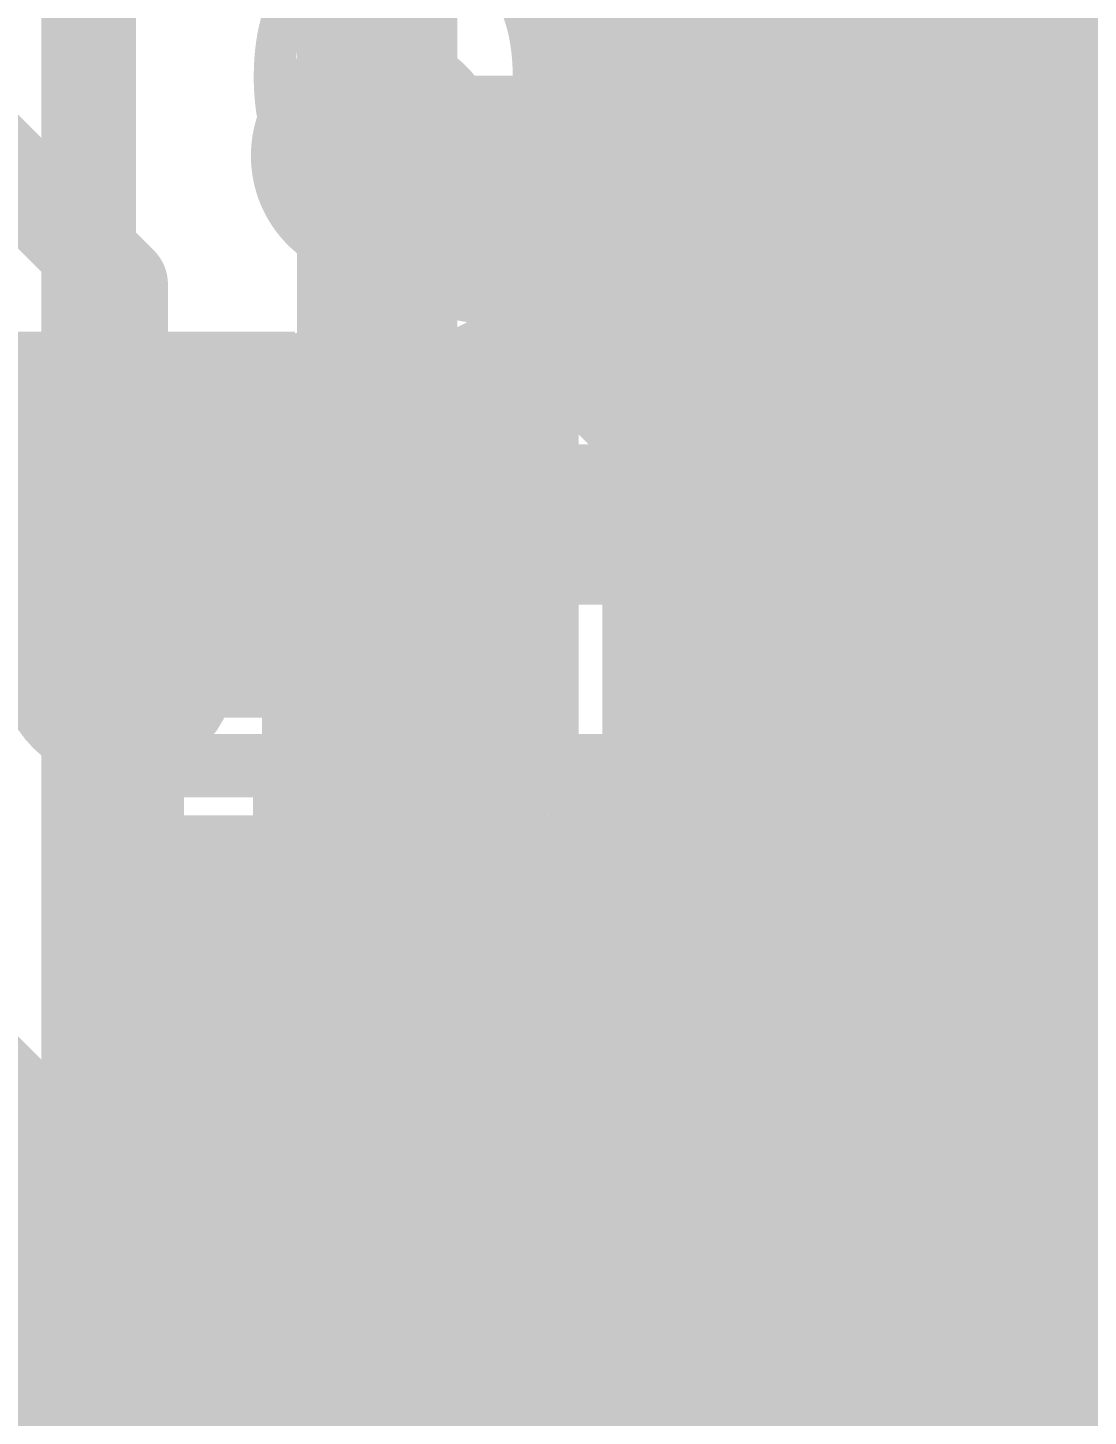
# Model space of a CAD drawing. Header units: inches. Extents: x 0 to 215, y 0 to 215.
# Drawn here: x 0.6862 to 0.7523, y 0.5734 to 0.66 of the extents above; entities that cross this region are included whole.
import ezdxf

# ---------------------------------------------------------------- set-up
doc = ezdxf.new("R2010")
doc.units = ezdxf.units.IN
doc.header["$MEASUREMENT"] = 0
for name, color, linetype in [('BottomLayer', 5, 'Continuous'), ('BottomOverlay', 54, 'Continuous'), ('Mechanical15', 56, 'Continuous'), ('TopLayer', 1, 'Continuous'), ('TopOverlay', 2, 'Continuous'), ('TopPaste', 8, 'Continuous'), ('TopSolder', 216, 'Continuous'), ('ViaHoleLayer', 16, 'Continuous')]:
    doc.layers.add(name, color=color, linetype=linetype)
doc.styles.add('Arial', font='', dxfattribs={"height": 0.2})
doc.styles.get('Arial').set_extended_font_data('Arial')

# ---------------------------------------------------------------- blocks, each defined once
blk = doc.blocks.new('BF82192__10')
at = {"layer": 'BottomOverlay'}
for points in [[(0.295654, -0.086362, 0.01, 0.01, 0), (0.295654, 0.071118, 0.01, 0.01, 0)], [(0.295654, -0.086362, 0.01, 0.01, 0), (0.295654, 0.071118, 0.01, 0.01, 0)], [(0.295654, -0.086362, 0.01, 0.01, -1), (-0.294898, -0.086362, 0.01, 0.01, 0)], [(0.295654, -0.086362, 0.01, 0.01, -1), (-0.294898, -0.086362, 0.01, 0.01, 0)]]:
    blk.add_lwpolyline(points, format="xyseb", dxfattribs=at)
blk.add_lwpolyline([(0.293154, -0.086362, 0.005, 0.005, 1), (0.298154, -0.086362, 0.005, 0.005, 1)], format="xyseb", close=True, dxfattribs=at)
blk.add_lwpolyline([(0.293154, -0.086362, 0.005, 0.005, 1), (0.298154, -0.086362, 0.005, 0.005, 1)], format="xyseb", close=True, dxfattribs=at)
blk.add_lwpolyline([(0.293154, -0.086362, 0.005, 0.005, 1), (0.298154, -0.086362, 0.005, 0.005, 1)], format="xyseb", close=True, dxfattribs=at)
blk.add_lwpolyline([(0.293154, -0.086362, 0.005, 0.005, 1), (0.298154, -0.086362, 0.005, 0.005, 1)], format="xyseb", close=True, dxfattribs=at)
blk = doc.blocks.new('R0201_34')
at = {"layer": 'TopLayer'}
for points in [[(-0.01673, 0.007874), (-0.004919, 0.007874), (-0.004919, -0.007874), (-0.01673, -0.007874)], [(0.004916, 0.007874), (0.016727, 0.007874), (0.016727, -0.007874), (0.004916, -0.007874)]]:
    blk.add_hatch(color=1, dxfattribs=at).paths.add_polyline_path(points)
at = {"layer": 'TopPaste'}
for points in [[(-0.01673, 0.007874), (-0.004919, 0.007874), (-0.004919, -0.007874), (-0.01673, -0.007874)], [(0.004916, 0.007874), (0.016727, 0.007874), (0.016727, -0.007874), (0.004916, -0.007874)]]:
    blk.add_hatch(color=8, dxfattribs=at).paths.add_polyline_path(points)
at = {"layer": 'TopSolder'}
for points in [[(-0.02073, 0.011874), (-0.000919, 0.011874), (-0.000919, -0.011874), (-0.02073, -0.011874)], [(0.000916, 0.011874), (0.020727, 0.011874), (0.020727, -0.011874), (0.000916, -0.011874)]]:
    blk.add_hatch(color=216, dxfattribs=at).paths.add_polyline_path(points)
at = {"layer": 'TopOverlay'}
for points in [[(-0.023622, 0.014961, 0.003937, 0.003937, 0), (-0.003937, 0.014961, 0.003937, 0.003937, 0)], [(-0.023622, -0.014961, 0.003937, 0.003937, 0), (-0.023622, 0.014961, 0.003937, 0.003937, 0)], [(0.003937, 0.014961, 0.003937, 0.003937, 0), (0.023622, 0.014961, 0.003937, 0.003937, 0)], [(0.023622, -0.014961, 0.003937, 0.003937, 0), (0.023622, 0.014961, 0.003937, 0.003937, 0)], [(-0.023622, -0.014961, 0.003937, 0.003937, 0), (-0.003937, -0.014961, 0.003937, 0.003937, 0)], [(0.003937, -0.014961, 0.003937, 0.003937, 0), (0.023622, -0.014961, 0.003937, 0.003937, 0)]]:
    blk.add_lwpolyline(points, format="xyseb", dxfattribs=at)
for points in [[(-0.024606, 0.014961, 0.001969, 0.001969, 1), (-0.022638, 0.014961, 0.001969, 0.001969, 1)], [(-0.024606, 0.014961, 0.001969, 0.001969, 1), (-0.022638, 0.014961, 0.001969, 0.001969, 1)], [(-0.004921, 0.014961, 0.001969, 0.001969, 1), (-0.002953, 0.014961, 0.001969, 0.001969, 1)], [(0.002953, 0.014961, 0.001969, 0.001969, 1), (0.004921, 0.014961, 0.001969, 0.001969, 1)], [(0.022638, 0.014961, 0.001969, 0.001969, 1), (0.024606, 0.014961, 0.001969, 0.001969, 1)], [(0.022638, 0.014961, 0.001969, 0.001969, 1), (0.024606, 0.014961, 0.001969, 0.001969, 1)], [(-0.024606, -0.014961, 0.001969, 0.001969, 1), (-0.022638, -0.014961, 0.001969, 0.001969, 1)], [(-0.024606, -0.014961, 0.001969, 0.001969, 1), (-0.022638, -0.014961, 0.001969, 0.001969, 1)], [(-0.004921, -0.014961, 0.001969, 0.001969, 1), (-0.002953, -0.014961, 0.001969, 0.001969, 1)], [(0.002953, -0.014961, 0.001969, 0.001969, 1), (0.004921, -0.014961, 0.001969, 0.001969, 1)], [(0.022638, -0.014961, 0.001969, 0.001969, 1), (0.024606, -0.014961, 0.001969, 0.001969, 1)], [(0.022638, -0.014961, 0.001969, 0.001969, 1), (0.024606, -0.014961, 0.001969, 0.001969, 1)]]:
    blk.add_lwpolyline(points, format="xyseb", close=True, dxfattribs=at)
blk = doc.blocks.new('SOT_523_3_L1_6_W0_8_P1_00_LS1_6_BR_47')
at = {"layer": 'TopLayer'}
for points in [[(0.014382, 0.013427), (0.014382, 0.029175), (0.034461, 0.029175), (0.034461, 0.013427)], [(0.014382, -0.025943), (0.014382, -0.010195), (0.034461, -0.010195), (0.034461, -0.025943)]]:
    blk.add_hatch(color=1, dxfattribs=at).paths.add_polyline_path(points)
at = {"layer": 'TopPaste'}
for points in [[(0.014382, 0.013427), (0.014382, 0.029175), (0.034461, 0.029175), (0.034461, 0.013427)], [(0.014382, -0.025943), (0.014382, -0.010195), (0.034461, -0.010195), (0.034461, -0.025943)]]:
    blk.add_hatch(color=8, dxfattribs=at).paths.add_polyline_path(points)
at = {"layer": 'TopSolder'}
for points in [[(0.012382, 0.011427), (0.012382, 0.031175), (0.036461, 0.031175), (0.036461, 0.011427)], [(0.012382, -0.027943), (0.012382, -0.008195), (0.036461, -0.008195), (0.036461, -0.027943)]]:
    blk.add_hatch(color=216, dxfattribs=at).paths.add_polyline_path(points)
at = {"layer": 'Mechanical15'}
for points in [[(0.0368, -0.019249, 0.00748, 0.00748, 1), (0.02936, -0.019249, 0.00748, 0.00748, 1)], [(0.02749, -0.019249, 0.00374, 0.00374, 1), (0.03123, -0.019249, 0.00374, 0.00374, 1)], [(0.03493, -0.019249, 0.00374, 0.00374, 1), (0.03867, -0.019249, 0.00374, 0.00374, 1)]]:
    blk.add_lwpolyline(points, format="xyseb", close=True, dxfattribs=at)
at = {"layer": 'TopOverlay'}
for points in [[(0.016547, 0.037049, 0.00748, 0.00748, 0), (-0.018887, 0.037049, 0.00748, 0.00748, 0)], [(0.016547, 0.037015, 0.00748, 0.00748, 0), (0.016547, 0.037049, 0.00748, 0.00748, 0)], [(0.016547, -0.002355, 0.00748, 0.00748, 0), (0.016547, 0.005587, 0.00748, 0.00748, 0)]]:
    blk.add_lwpolyline(points, format="xyseb", dxfattribs=at)
for points in [[(0.014677, 0.037049, 0.00374, 0.00374, 1), (0.018417, 0.037049, 0.00374, 0.00374, 1)], [(0.014677, 0.037049, 0.00374, 0.00374, 1), (0.018417, 0.037049, 0.00374, 0.00374, 1)], [(0.014677, 0.037015, 0.00374, 0.00374, 1), (0.018417, 0.037015, 0.00374, 0.00374, 1)], [(0.014677, 0.005587, 0.00374, 0.00374, 1), (0.018417, 0.005587, 0.00374, 0.00374, 1)], [(0.014677, -0.002355, 0.00374, 0.00374, 1), (0.018417, -0.002355, 0.00374, 0.00374, 1)]]:
    blk.add_lwpolyline(points, format="xyseb", close=True, dxfattribs=at)

msp = doc.modelspace()

# ---------------------------------------------------------------- hatches: boundary and pattern name
at = {"layer": 'BottomLayer'}
h = msp.add_hatch(color=5, dxfattribs=at)
edge = h.paths.add_edge_path()
edge.add_arc((0.708, 0.652), 0.007874, 0, 360)
at = {"layer": 'TopLayer'}
h = msp.add_hatch(color=1, dxfattribs=at)
edge = h.paths.add_edge_path()
edge.add_arc((0.708, 0.652), 0.007874, 0, 360)
at = {"layer": 'ViaHoleLayer'}
h = msp.add_hatch(color=16, dxfattribs=at)
edge = h.paths.add_edge_path()
edge.add_arc((0.708, 0.652), 0.003937, 0, 360)

# ---------------------------------------------------------------- linework, layer by layer
at = {"layer": 'BottomLayer'}
for points in [[(0.741774, 0.607307, 0.005, 0.005, 0), (0.741774, 0.764787, 0.005, 0.005, 0)], [(0.69, 0.589, 0.005906, 0.005906, 0), (0.69, 0.700679, 0.005906, 0.005906, 0)], [(0.725, 0.577, 0.005906, 0.005906, 0), (0.725, 0.696368, 0.005906, 0.005906, 0)], [(0.738327, 0.577, 0.005, 0.005, 0), (0.738327, 0.696368, 0.005, 0.005, 0)], [(0.708, 0.652, 0.01, 0.01, 0), (0.708, 0.663811, 0.01, 0.01, 0)], [(0.738327, 0.658575, 0.005, 0.005, 0), (0.741774, 0.658575, 0.005, 0.005, 0)], [(0.708, 0.640189, 0.01, 0.01, 0), (0.708, 0.652, 0.01, 0.01, 0)], [(0.738327, 0.654559, 0.005, 0.005, 0), (0.741774, 0.654559, 0.005, 0.005, 0)], [(0.738327, 0.650543, 0.005, 0.005, 0), (0.741774, 0.650543, 0.005, 0.005, 0)], [(0.738327, 0.646528, 0.005, 0.005, 0), (0.741774, 0.646528, 0.005, 0.005, 0)], [(0.738327, 0.642512, 0.005, 0.005, 0), (0.741774, 0.642512, 0.005, 0.005, 0)], [(0.703327, 0.589, 0.005, 0.005, 0), (0.703327, 0.638474, 0.005, 0.005, 0)], [(0.711673, 0.638169, 0.005, 0.005, -0.149151), (0.703327, 0.638474, 0.005, 0.005, 0)], [(0.738327, 0.638496, 0.005, 0.005, 0), (0.741774, 0.638496, 0.005, 0.005, 0)], [(0.711673, 0.58252, 0.005, 0.005, 0), (0.711673, 0.638169, 0.005, 0.005, 0)], [(0.703327, 0.634481, 0.005, 0.005, 0), (0.711673, 0.634481, 0.005, 0.005, 0)], [(0.738327, 0.634481, 0.005, 0.005, 0), (0.741774, 0.634481, 0.005, 0.005, 0)], [(0.703327, 0.630465, 0.005, 0.005, 0), (0.711673, 0.630465, 0.005, 0.005, 0)], [(0.738327, 0.630465, 0.005, 0.005, 0), (0.741774, 0.630465, 0.005, 0.005, 0)], [(0.703327, 0.626449, 0.005, 0.005, 0), (0.711673, 0.626449, 0.005, 0.005, 0)], [(0.738327, 0.626449, 0.005, 0.005, 0), (0.741774, 0.626449, 0.005, 0.005, 0)], [(0.703327, 0.622433, 0.005, 0.005, 0), (0.711673, 0.622433, 0.005, 0.005, 0)], [(0.738327, 0.622433, 0.005, 0.005, 0), (0.741774, 0.622433, 0.005, 0.005, 0)], [(0.703327, 0.618418, 0.005, 0.005, 0), (0.711673, 0.618418, 0.005, 0.005, 0)], [(0.738327, 0.618418, 0.005, 0.005, 0), (0.741774, 0.618418, 0.005, 0.005, 0)], [(0.703327, 0.614402, 0.005, 0.005, 0), (0.711673, 0.614402, 0.005, 0.005, 0)], [(0.738327, 0.614402, 0.005, 0.005, 0), (0.741774, 0.614402, 0.005, 0.005, 0)], [(0.703327, 0.610386, 0.005, 0.005, 0), (0.711673, 0.610386, 0.005, 0.005, 0)], [(0.738327, 0.610386, 0.005, 0.005, 0), (0.741774, 0.610386, 0.005, 0.005, 0)], [(0.703327, 0.606371, 0.005, 0.005, 0), (0.711673, 0.606371, 0.005, 0.005, 0)], [(0.738327, 0.606371, 0.005, 0.005, 0), (0.74196, 0.606371, 0.005, 0.005, 0)], [(0.740209, 0.574496, 0.005, 0.005, 0), (0.741991, 0.606217, 0.005, 0.005, 0)], [(0.703327, 0.602355, 0.005, 0.005, 0), (0.711673, 0.602355, 0.005, 0.005, 0)], [(0.738327, 0.602355, 0.005, 0.005, 0), (0.741774, 0.602355, 0.005, 0.005, 0)], [(0.703327, 0.598339, 0.005, 0.005, 0), (0.711673, 0.598339, 0.005, 0.005, 0)], [(0.738327, 0.598339, 0.005, 0.005, 0), (0.741549, 0.598339, 0.005, 0.005, 0)], [(0.703327, 0.594324, 0.005, 0.005, 0), (0.711673, 0.594324, 0.005, 0.005, 0)], [(0.703327, 0.590308, 0.005, 0.005, 0), (0.711673, 0.590308, 0.005, 0.005, 0)], [(0.58844, 0.48744, 0.005906, 0.005906, 0), (0.69, 0.589, 0.005906, 0.005906, 0)], [(0.703327, 0.589, 0.005, 0.005, -0.198912), (0.699423, 0.579577, 0.005, 0.005, 0)], [(0.703327, 0.589, 0.005, 0.005, -0.198912), (0.699423, 0.579577, 0.005, 0.005, 0)], [(0.703049, 0.586292, 0.005, 0.005, 0), (0.711673, 0.586292, 0.005, 0.005, 0)], [(0.590212, 0.461059, 0.005, 0.005, 0), (0.711673, 0.58252, 0.005, 0.005, 0)], [(0.701506, 0.582276, 0.005, 0.005, 0), (0.71143, 0.582276, 0.005, 0.005, 0)], [(0.605743, 0.485896, 0.005, 0.005, 0), (0.699423, 0.579577, 0.005, 0.005, 0)], [(0.698108, 0.578261, 0.005, 0.005, 0), (0.707414, 0.578261, 0.005, 0.005, 0)], [(0.595732, 0.447732, 0.005906, 0.005906, 0), (0.725, 0.577, 0.005906, 0.005906, 0)], [(0.738327, 0.577, 0.005, 0.005, -0.198912), (0.734423, 0.567577, 0.005, 0.005, 0)], [(0.738327, 0.577, 0.005, 0.005, -0.198912), (0.734423, 0.567577, 0.005, 0.005, 0)], [(0.694092, 0.574245, 0.005, 0.005, 0), (0.703398, 0.574245, 0.005, 0.005, 0)], [(0.734705, 0.542097, 0.005, 0.005, 0), (0.740209, 0.574496, 0.005, 0.005, 0)]]:
    msp.add_lwpolyline(points, format="xyseb", dxfattribs=at)
for points in [[(0.7055, 0.663811, 0.005, 0.005, 1), (0.7105, 0.663811, 0.005, 0.005, 1)], [(0.737077, 0.658575, 0.0025, 0.0025, 1), (0.739577, 0.658575, 0.0025, 0.0025, 1)], [(0.740524, 0.658575, 0.0025, 0.0025, 1), (0.743024, 0.658575, 0.0025, 0.0025, 1)], [(0.7055, 0.652, 0.005, 0.005, 1), (0.7105, 0.652, 0.005, 0.005, 1)], [(0.7055, 0.652, 0.005, 0.005, 1), (0.7105, 0.652, 0.005, 0.005, 1)], [(0.737077, 0.654559, 0.0025, 0.0025, 1), (0.739577, 0.654559, 0.0025, 0.0025, 1)], [(0.740524, 0.654559, 0.0025, 0.0025, 1), (0.743024, 0.654559, 0.0025, 0.0025, 1)], [(0.737077, 0.650543, 0.0025, 0.0025, 1), (0.739577, 0.650543, 0.0025, 0.0025, 1)], [(0.740524, 0.650543, 0.0025, 0.0025, 1), (0.743024, 0.650543, 0.0025, 0.0025, 1)], [(0.737077, 0.646528, 0.0025, 0.0025, 1), (0.739577, 0.646528, 0.0025, 0.0025, 1)], [(0.740524, 0.646528, 0.0025, 0.0025, 1), (0.743024, 0.646528, 0.0025, 0.0025, 1)], [(0.7055, 0.640189, 0.005, 0.005, 1), (0.7105, 0.640189, 0.005, 0.005, 1)], [(0.737077, 0.642512, 0.0025, 0.0025, 1), (0.739577, 0.642512, 0.0025, 0.0025, 1)], [(0.740524, 0.642512, 0.0025, 0.0025, 1), (0.743024, 0.642512, 0.0025, 0.0025, 1)], [(0.702077, 0.638474, 0.0025, 0.0025, 1), (0.704577, 0.638474, 0.0025, 0.0025, 1)], [(0.702077, 0.638474, 0.0025, 0.0025, 1), (0.704577, 0.638474, 0.0025, 0.0025, 1)], [(0.737077, 0.638496, 0.0025, 0.0025, 1), (0.739577, 0.638496, 0.0025, 0.0025, 1)], [(0.740524, 0.638496, 0.0025, 0.0025, 1), (0.743024, 0.638496, 0.0025, 0.0025, 1)], [(0.710423, 0.638169, 0.0025, 0.0025, 1), (0.712923, 0.638169, 0.0025, 0.0025, 1)], [(0.710423, 0.638169, 0.0025, 0.0025, 1), (0.712923, 0.638169, 0.0025, 0.0025, 1)], [(0.702077, 0.634481, 0.0025, 0.0025, 1), (0.704577, 0.634481, 0.0025, 0.0025, 1)], [(0.710423, 0.634481, 0.0025, 0.0025, 1), (0.712923, 0.634481, 0.0025, 0.0025, 1)], [(0.737077, 0.634481, 0.0025, 0.0025, 1), (0.739577, 0.634481, 0.0025, 0.0025, 1)], [(0.740524, 0.634481, 0.0025, 0.0025, 1), (0.743024, 0.634481, 0.0025, 0.0025, 1)], [(0.702077, 0.630465, 0.0025, 0.0025, 1), (0.704577, 0.630465, 0.0025, 0.0025, 1)], [(0.710423, 0.630465, 0.0025, 0.0025, 1), (0.712923, 0.630465, 0.0025, 0.0025, 1)], [(0.737077, 0.630465, 0.0025, 0.0025, 1), (0.739577, 0.630465, 0.0025, 0.0025, 1)], [(0.740524, 0.630465, 0.0025, 0.0025, 1), (0.743024, 0.630465, 0.0025, 0.0025, 1)], [(0.702077, 0.626449, 0.0025, 0.0025, 1), (0.704577, 0.626449, 0.0025, 0.0025, 1)], [(0.710423, 0.626449, 0.0025, 0.0025, 1), (0.712923, 0.626449, 0.0025, 0.0025, 1)], [(0.737077, 0.626449, 0.0025, 0.0025, 1), (0.739577, 0.626449, 0.0025, 0.0025, 1)], [(0.740524, 0.626449, 0.0025, 0.0025, 1), (0.743024, 0.626449, 0.0025, 0.0025, 1)], [(0.702077, 0.622433, 0.0025, 0.0025, 1), (0.704577, 0.622433, 0.0025, 0.0025, 1)], [(0.710423, 0.622433, 0.0025, 0.0025, 1), (0.712923, 0.622433, 0.0025, 0.0025, 1)], [(0.737077, 0.622433, 0.0025, 0.0025, 1), (0.739577, 0.622433, 0.0025, 0.0025, 1)], [(0.740524, 0.622433, 0.0025, 0.0025, 1), (0.743024, 0.622433, 0.0025, 0.0025, 1)], [(0.702077, 0.618418, 0.0025, 0.0025, 1), (0.704577, 0.618418, 0.0025, 0.0025, 1)], [(0.710423, 0.618418, 0.0025, 0.0025, 1), (0.712923, 0.618418, 0.0025, 0.0025, 1)], [(0.737077, 0.618418, 0.0025, 0.0025, 1), (0.739577, 0.618418, 0.0025, 0.0025, 1)], [(0.740524, 0.618418, 0.0025, 0.0025, 1), (0.743024, 0.618418, 0.0025, 0.0025, 1)], [(0.702077, 0.614402, 0.0025, 0.0025, 1), (0.704577, 0.614402, 0.0025, 0.0025, 1)], [(0.710423, 0.614402, 0.0025, 0.0025, 1), (0.712923, 0.614402, 0.0025, 0.0025, 1)], [(0.737077, 0.614402, 0.0025, 0.0025, 1), (0.739577, 0.614402, 0.0025, 0.0025, 1)], [(0.740524, 0.614402, 0.0025, 0.0025, 1), (0.743024, 0.614402, 0.0025, 0.0025, 1)], [(0.702077, 0.610386, 0.0025, 0.0025, 1), (0.704577, 0.610386, 0.0025, 0.0025, 1)], [(0.710423, 0.610386, 0.0025, 0.0025, 1), (0.712923, 0.610386, 0.0025, 0.0025, 1)], [(0.737077, 0.610386, 0.0025, 0.0025, 1), (0.739577, 0.610386, 0.0025, 0.0025, 1)], [(0.740524, 0.610386, 0.0025, 0.0025, 1), (0.743024, 0.610386, 0.0025, 0.0025, 1)], [(0.740524, 0.607307, 0.0025, 0.0025, 1), (0.743024, 0.607307, 0.0025, 0.0025, 1)], [(0.702077, 0.606371, 0.0025, 0.0025, 1), (0.704577, 0.606371, 0.0025, 0.0025, 1)], [(0.710423, 0.606371, 0.0025, 0.0025, 1), (0.712923, 0.606371, 0.0025, 0.0025, 1)], [(0.737077, 0.606371, 0.0025, 0.0025, 1), (0.739577, 0.606371, 0.0025, 0.0025, 1)], [(0.74071, 0.606371, 0.0025, 0.0025, 1), (0.74321, 0.606371, 0.0025, 0.0025, 1)], [(0.740741, 0.606217, 0.0025, 0.0025, 1), (0.743241, 0.606217, 0.0025, 0.0025, 1)], [(0.702077, 0.602355, 0.0025, 0.0025, 1), (0.704577, 0.602355, 0.0025, 0.0025, 1)], [(0.710423, 0.602355, 0.0025, 0.0025, 1), (0.712923, 0.602355, 0.0025, 0.0025, 1)], [(0.737077, 0.602355, 0.0025, 0.0025, 1), (0.739577, 0.602355, 0.0025, 0.0025, 1)], [(0.740524, 0.602355, 0.0025, 0.0025, 1), (0.743024, 0.602355, 0.0025, 0.0025, 1)], [(0.702077, 0.598339, 0.0025, 0.0025, 1), (0.704577, 0.598339, 0.0025, 0.0025, 1)], [(0.710423, 0.598339, 0.0025, 0.0025, 1), (0.712923, 0.598339, 0.0025, 0.0025, 1)], [(0.737077, 0.598339, 0.0025, 0.0025, 1), (0.739577, 0.598339, 0.0025, 0.0025, 1)], [(0.740298, 0.598339, 0.0025, 0.0025, 1), (0.742799, 0.598339, 0.0025, 0.0025, 1)], [(0.702077, 0.594324, 0.0025, 0.0025, 1), (0.704577, 0.594324, 0.0025, 0.0025, 1)], [(0.710423, 0.594324, 0.0025, 0.0025, 1), (0.712923, 0.594324, 0.0025, 0.0025, 1)], [(0.702077, 0.590308, 0.0025, 0.0025, 1), (0.704577, 0.590308, 0.0025, 0.0025, 1)], [(0.710423, 0.590308, 0.0025, 0.0025, 1), (0.712923, 0.590308, 0.0025, 0.0025, 1)], [(0.688524, 0.589, 0.002953, 0.002953, 1), (0.691476, 0.589, 0.002953, 0.002953, 1)], [(0.688524, 0.589, 0.002953, 0.002953, 1), (0.691476, 0.589, 0.002953, 0.002953, 1)], [(0.702077, 0.589, 0.0025, 0.0025, 1), (0.704577, 0.589, 0.0025, 0.0025, 1)], [(0.702077, 0.589, 0.0025, 0.0025, 1), (0.704577, 0.589, 0.0025, 0.0025, 1)], [(0.702077, 0.589, 0.0025, 0.0025, 1), (0.704577, 0.589, 0.0025, 0.0025, 1)], [(0.701799, 0.586292, 0.0025, 0.0025, 1), (0.704299, 0.586292, 0.0025, 0.0025, 1)], [(0.710423, 0.586292, 0.0025, 0.0025, 1), (0.712923, 0.586292, 0.0025, 0.0025, 1)], [(0.700256, 0.582276, 0.0025, 0.0025, 1), (0.702756, 0.582276, 0.0025, 0.0025, 1)], [(0.71018, 0.582276, 0.0025, 0.0025, 1), (0.71268, 0.582276, 0.0025, 0.0025, 1)], [(0.710423, 0.58252, 0.0025, 0.0025, 1), (0.712923, 0.58252, 0.0025, 0.0025, 1)], [(0.710423, 0.58252, 0.0025, 0.0025, 1), (0.712923, 0.58252, 0.0025, 0.0025, 1)], [(0.698173, 0.579577, 0.0025, 0.0025, 1), (0.700673, 0.579577, 0.0025, 0.0025, 1)], [(0.698173, 0.579577, 0.0025, 0.0025, 1), (0.700673, 0.579577, 0.0025, 0.0025, 1)], [(0.698173, 0.579577, 0.0025, 0.0025, 1), (0.700673, 0.579577, 0.0025, 0.0025, 1)], [(0.696858, 0.578261, 0.0025, 0.0025, 1), (0.699358, 0.578261, 0.0025, 0.0025, 1)], [(0.706164, 0.578261, 0.0025, 0.0025, 1), (0.708664, 0.578261, 0.0025, 0.0025, 1)], [(0.723524, 0.577, 0.002953, 0.002953, 1), (0.726476, 0.577, 0.002953, 0.002953, 1)], [(0.723524, 0.577, 0.002953, 0.002953, 1), (0.726476, 0.577, 0.002953, 0.002953, 1)], [(0.737077, 0.577, 0.0025, 0.0025, 1), (0.739577, 0.577, 0.0025, 0.0025, 1)], [(0.737077, 0.577, 0.0025, 0.0025, 1), (0.739577, 0.577, 0.0025, 0.0025, 1)], [(0.737077, 0.577, 0.0025, 0.0025, 1), (0.739577, 0.577, 0.0025, 0.0025, 1)], [(0.692842, 0.574245, 0.0025, 0.0025, 1), (0.695342, 0.574245, 0.0025, 0.0025, 1)], [(0.702148, 0.574245, 0.0025, 0.0025, 1), (0.704648, 0.574245, 0.0025, 0.0025, 1)], [(0.738959, 0.574496, 0.0025, 0.0025, 1), (0.74146, 0.574496, 0.0025, 0.0025, 1)], [(0.738959, 0.574496, 0.0025, 0.0025, 1), (0.74146, 0.574496, 0.0025, 0.0025, 1)]]:
    msp.add_lwpolyline(points, format="xyseb", close=True, dxfattribs=at)
at = {"layer": 'TopLayer'}
for points in [[(0.716233, 0.663705, 0.005, 0.005, -0.244138), (0.722311, 0.652, 0.005, 0.005, 0)], [(0.720711, 0.658575, 0.005, 0.005, 0), (0.896138, 0.658575, 0.005, 0.005, 0)], [(0.757, 0.629, 0.011811, 0.011811, 0), (0.781074, 0.653074, 0.011811, 0.011811, 0)], [(0.708, 0.652, 0.011811, 0.011811, 0), (0.708753, 0.651247, 0.011811, 0.011811, 0)], [(0.708753, 0.651247, 0.011811, 0.011811, 0), (0.712289, 0.651247, 0.011811, 0.011811, 0)], [(0.708, 0.652, 0.01, 0.01, 0), (0.719811, 0.652, 0.01, 0.01, 0)], [(0.712289, 0.651247, 0.011811, 0.011811, 0), (0.73237, 0.631166, 0.011811, 0.011811, 0)], [(0.72208, 0.654559, 0.005, 0.005, 0), (0.896138, 0.654559, 0.005, 0.005, 0)], [(0.683, 0.653, 0.005906, 0.005906, 0), (0.692, 0.644, 0.005906, 0.005906, 0)], [(0.722311, 0.652, 0.005, 0.005, -0.118884), (0.720738, 0.645477, 0.005, 0.005, 0)], [(0.722237, 0.650543, 0.005, 0.005, 0), (0.896138, 0.650543, 0.005, 0.005, 0)], [(0.721223, 0.646528, 0.005, 0.005, 0), (0.896138, 0.646528, 0.005, 0.005, 0)], [(0.720738, 0.645477, 0.005, 0.005, -0.079677), (0.718059, 0.641821, 0.005, 0.005, 0)], [(0.720738, 0.645477, 0.005, 0.005, 0), (0.746681, 0.645477, 0.005, 0.005, 0)], [(0.73237, 0.629, 0.01, 0.01, 0), (0.73237, 0.642976, 0.01, 0.01, 0)], [(0.746681, 0.612523, 0.005, 0.005, 0), (0.746681, 0.645477, 0.005, 0.005, 0)], [(0.692, 0.63, 0.005906, 0.005906, 0), (0.692, 0.644, 0.005906, 0.005906, 0)], [(0.718059, 0.641821, 0.005, 0.005, -0.209906), (0.707311, 0.637706, 0.005, 0.005, 0)], [(0.718059, 0.613311, 0.005, 0.005, 0), (0.718059, 0.641821, 0.005, 0.005, 0)], [(0.746681, 0.642512, 0.005, 0.005, 0), (0.896138, 0.642512, 0.005, 0.005, 0)], [(0.712739, 0.638496, 0.005, 0.005, 0), (0.718059, 0.638496, 0.005, 0.005, 0)], [(0.746681, 0.638496, 0.005, 0.005, 0), (0.896138, 0.638496, 0.005, 0.005, 0)], [(0.707311, 0.613311, 0.005, 0.005, 0), (0.707311, 0.637706, 0.005, 0.005, 0)], [(0.707311, 0.634481, 0.005, 0.005, 0), (0.718059, 0.634481, 0.005, 0.005, 0)], [(0.73237, 0.629, 0.011811, 0.011811, 0), (0.73237, 0.631166, 0.011811, 0.011811, 0)], [(0.746681, 0.634481, 0.005, 0.005, 0), (0.896138, 0.634481, 0.005, 0.005, 0)], [(0.73237, 0.629, 0.011811, 0.011811, 0), (0.757, 0.629, 0.011811, 0.011811, 0)], [(0.73237, 0.629, 0.011811, 0.011811, 0), (0.733, 0.62837, 0.011811, 0.011811, 0)], [(0.720559, 0.629, 0.01, 0.01, 0), (0.73237, 0.629, 0.01, 0.01, 0)], [(0.733, 0.612, 0.011811, 0.011811, 0), (0.733, 0.62837, 0.011811, 0.011811, 0)], [(0.73237, 0.615023, 0.01, 0.01, 0), (0.73237, 0.629, 0.01, 0.01, 0)], [(0.73237, 0.629, 0.01, 0.01, 0), (0.744181, 0.629, 0.01, 0.01, 0)], [(0.692, 0.63, 0.005906, 0.005906, 0), (0.693, 0.629, 0.005906, 0.005906, 0)], [(0.707311, 0.630465, 0.005, 0.005, 0), (0.718059, 0.630465, 0.005, 0.005, 0)], [(0.746681, 0.630465, 0.005, 0.005, 0), (0.896138, 0.630465, 0.005, 0.005, 0)], [(0.693, 0.605, 0.005906, 0.005906, 0), (0.693, 0.629, 0.005906, 0.005906, 0)], [(0.707311, 0.626449, 0.005, 0.005, 0), (0.718059, 0.626449, 0.005, 0.005, 0)], [(0.746681, 0.626449, 0.005, 0.005, 0), (0.896138, 0.626449, 0.005, 0.005, 0)], [(0.707311, 0.622433, 0.005, 0.005, 0), (0.718059, 0.622433, 0.005, 0.005, 0)], [(0.746681, 0.622433, 0.005, 0.005, 0), (0.896138, 0.622433, 0.005, 0.005, 0)], [(0.707311, 0.618418, 0.005, 0.005, 0), (0.718059, 0.618418, 0.005, 0.005, 0)], [(0.746681, 0.618418, 0.005, 0.005, 0), (0.896138, 0.618418, 0.005, 0.005, 0)], [(0.723646, 0.602646, 0.011811, 0.011811, 0), (0.733, 0.612, 0.011811, 0.011811, 0)], [(0.707311, 0.614402, 0.005, 0.005, 0), (0.718059, 0.614402, 0.005, 0.005, 0)], [(0.746681, 0.614402, 0.005, 0.005, 0), (0.896138, 0.614402, 0.005, 0.005, 0)], [(0.707311, 0.613311, 0.005, 0.005, 0), (0.711303, 0.613311, 0.005, 0.005, 0)], [(0.711303, 0.613311, 0.005, 0.005, 0), (0.714342, 0.613311, 0.005, 0.005, 0)], [(0.711303, 0.613311, 0.005, 0.005, 0), (0.714342, 0.613311, 0.005, 0.005, 0)], [(0.714342, 0.613311, 0.005, 0.005, 0), (0.718059, 0.613311, 0.005, 0.005, 0)], [(0.723646, 0.599, 0.01, 0.01, 0), (0.723646, 0.610811, 0.01, 0.01, 0)], [(0.735989, 0.612523, 0.005, 0.005, 0), (0.746681, 0.612523, 0.005, 0.005, 0)], [(0.735989, 0.584689, 0.005, 0.005, 0), (0.735989, 0.612523, 0.005, 0.005, 0)], [(0.735989, 0.610386, 0.005, 0.005, 0), (0.896138, 0.610386, 0.005, 0.005, 0)], [(0.735989, 0.606371, 0.005, 0.005, 0), (0.896138, 0.606371, 0.005, 0.005, 0)], [(0.693, 0.605, 0.005906, 0.005906, 0), (0.699, 0.599, 0.005906, 0.005906, 0)], [(0.723646, 0.599, 0.011811, 0.011811, 0), (0.723646, 0.602646, 0.011811, 0.011811, 0)], [(0.735989, 0.602355, 0.005, 0.005, 0), (0.896138, 0.602355, 0.005, 0.005, 0)], [(0.723646, 0.599, 0.01, 0.01, 0), (0.733488, 0.599, 0.01, 0.01, 0)], [(0.723646, 0.587189, 0.01, 0.01, 0), (0.723646, 0.599, 0.01, 0.01, 0)], [(0.699, 0.599, 0.005906, 0.005906, 0), (0.702, 0.599, 0.005906, 0.005906, 0)], [(0.735989, 0.598339, 0.005, 0.005, 0), (0.896138, 0.598339, 0.005, 0.005, 0)], [(0.683577, 0.595577, 0.005, 0.005, 0), (0.689577, 0.589577, 0.005, 0.005, 0)], [(0.622089, 0.594324, 0.005, 0.005, 0), (0.68483, 0.594324, 0.005, 0.005, 0)], [(0.735989, 0.594324, 0.005, 0.005, 0), (0.896138, 0.594324, 0.005, 0.005, 0)], [(0.621983, 0.590308, 0.005, 0.005, 0), (0.688845, 0.590308, 0.005, 0.005, 0)], [(0.735989, 0.590308, 0.005, 0.005, 0), (0.896138, 0.590308, 0.005, 0.005, 0)], [(0.689658, 0.584689, 0.005, 0.005, 0), (0.689658, 0.589496, 0.005, 0.005, 0)], [(0.621246, 0.586292, 0.005, 0.005, 0), (0.689658, 0.586292, 0.005, 0.005, 0)], [(0.735989, 0.586292, 0.005, 0.005, 0), (0.896138, 0.586292, 0.005, 0.005, 0)], [(0.689658, 0.584689, 0.005, 0.005, 0), (0.711303, 0.584689, 0.005, 0.005, 0)], [(0.711303, 0.584689, 0.005, 0.005, 0), (0.714342, 0.584689, 0.005, 0.005, 0)], [(0.711303, 0.584689, 0.005, 0.005, 0), (0.714342, 0.584689, 0.005, 0.005, 0)], [(0.714342, 0.584689, 0.005, 0.005, 0), (0.735989, 0.584689, 0.005, 0.005, 0)], [(0.619819, 0.582276, 0.005, 0.005, 0), (0.896138, 0.582276, 0.005, 0.005, 0)], [(0.617567, 0.578261, 0.005, 0.005, 0), (0.896138, 0.578261, 0.005, 0.005, 0)], [(0.614183, 0.574245, 0.005, 0.005, 0), (0.896138, 0.574245, 0.005, 0.005, 0)]]:
    msp.add_lwpolyline(points, format="xyseb", dxfattribs=at)
for points in [[(0.719461, 0.658575, 0.0025, 0.0025, 1), (0.721961, 0.658575, 0.0025, 0.0025, 1)], [(0.705047, 0.652, 0.005906, 0.005906, 1), (0.710953, 0.652, 0.005906, 0.005906, 1)], [(0.705801, 0.651247, 0.005906, 0.005906, 1), (0.711706, 0.651247, 0.005906, 0.005906, 1)], [(0.705801, 0.651247, 0.005906, 0.005906, 1), (0.711706, 0.651247, 0.005906, 0.005906, 1)], [(0.7055, 0.652, 0.005, 0.005, 1), (0.7105, 0.652, 0.005, 0.005, 1)], [(0.709336, 0.651247, 0.005906, 0.005906, 1), (0.715241, 0.651247, 0.005906, 0.005906, 1)], [(0.709336, 0.651247, 0.005906, 0.005906, 1), (0.715241, 0.651247, 0.005906, 0.005906, 1)], [(0.717311, 0.652, 0.005, 0.005, 1), (0.722311, 0.652, 0.005, 0.005, 1)], [(0.72083, 0.654559, 0.0025, 0.0025, 1), (0.72333, 0.654559, 0.0025, 0.0025, 1)], [(0.721061, 0.652, 0.0025, 0.0025, 1), (0.723561, 0.652, 0.0025, 0.0025, 1)], [(0.721061, 0.652, 0.0025, 0.0025, 1), (0.723561, 0.652, 0.0025, 0.0025, 1)], [(0.720987, 0.650543, 0.0025, 0.0025, 1), (0.723487, 0.650543, 0.0025, 0.0025, 1)], [(0.719973, 0.646528, 0.0025, 0.0025, 1), (0.722473, 0.646528, 0.0025, 0.0025, 1)], [(0.719488, 0.645477, 0.0025, 0.0025, 1), (0.721988, 0.645477, 0.0025, 0.0025, 1)], [(0.719488, 0.645477, 0.0025, 0.0025, 1), (0.721988, 0.645477, 0.0025, 0.0025, 1)], [(0.719488, 0.645477, 0.0025, 0.0025, 1), (0.721988, 0.645477, 0.0025, 0.0025, 1)], [(0.72987, 0.642976, 0.005, 0.005, 1), (0.73487, 0.642976, 0.005, 0.005, 1)], [(0.745431, 0.645477, 0.0025, 0.0025, 1), (0.747931, 0.645477, 0.0025, 0.0025, 1)], [(0.745431, 0.645477, 0.0025, 0.0025, 1), (0.747931, 0.645477, 0.0025, 0.0025, 1)], [(0.690524, 0.644, 0.002953, 0.002953, 1), (0.693476, 0.644, 0.002953, 0.002953, 1)], [(0.690524, 0.644, 0.002953, 0.002953, 1), (0.693476, 0.644, 0.002953, 0.002953, 1)], [(0.716809, 0.641821, 0.0025, 0.0025, 1), (0.719309, 0.641821, 0.0025, 0.0025, 1)], [(0.716809, 0.641821, 0.0025, 0.0025, 1), (0.719309, 0.641821, 0.0025, 0.0025, 1)], [(0.716809, 0.641821, 0.0025, 0.0025, 1), (0.719309, 0.641821, 0.0025, 0.0025, 1)], [(0.745431, 0.642512, 0.0025, 0.0025, 1), (0.747931, 0.642512, 0.0025, 0.0025, 1)], [(0.711489, 0.638496, 0.0025, 0.0025, 1), (0.713989, 0.638496, 0.0025, 0.0025, 1)], [(0.716809, 0.638496, 0.0025, 0.0025, 1), (0.719309, 0.638496, 0.0025, 0.0025, 1)], [(0.745431, 0.638496, 0.0025, 0.0025, 1), (0.747931, 0.638496, 0.0025, 0.0025, 1)], [(0.706061, 0.637706, 0.0025, 0.0025, 1), (0.708561, 0.637706, 0.0025, 0.0025, 1)], [(0.706061, 0.637706, 0.0025, 0.0025, 1), (0.708561, 0.637706, 0.0025, 0.0025, 1)], [(0.706061, 0.634481, 0.0025, 0.0025, 1), (0.708561, 0.634481, 0.0025, 0.0025, 1)], [(0.716809, 0.634481, 0.0025, 0.0025, 1), (0.719309, 0.634481, 0.0025, 0.0025, 1)], [(0.729417, 0.631166, 0.005906, 0.005906, 1), (0.735323, 0.631166, 0.005906, 0.005906, 1)], [(0.729417, 0.631166, 0.005906, 0.005906, 1), (0.735323, 0.631166, 0.005906, 0.005906, 1)], [(0.745431, 0.634481, 0.0025, 0.0025, 1), (0.747931, 0.634481, 0.0025, 0.0025, 1)], [(0.729417, 0.629, 0.005906, 0.005906, 1), (0.735323, 0.629, 0.005906, 0.005906, 1)], [(0.729417, 0.629, 0.005906, 0.005906, 1), (0.735323, 0.629, 0.005906, 0.005906, 1)], [(0.729417, 0.629, 0.005906, 0.005906, 1), (0.735323, 0.629, 0.005906, 0.005906, 1)], [(0.754047, 0.629, 0.005906, 0.005906, 1), (0.759953, 0.629, 0.005906, 0.005906, 1)], [(0.754047, 0.629, 0.005906, 0.005906, 1), (0.759953, 0.629, 0.005906, 0.005906, 1)], [(0.718059, 0.629, 0.005, 0.005, 1), (0.723059, 0.629, 0.005, 0.005, 1)], [(0.730047, 0.62837, 0.005906, 0.005906, 1), (0.735953, 0.62837, 0.005906, 0.005906, 1)], [(0.730047, 0.62837, 0.005906, 0.005906, 1), (0.735953, 0.62837, 0.005906, 0.005906, 1)], [(0.72987, 0.629, 0.005, 0.005, 1), (0.73487, 0.629, 0.005, 0.005, 1)], [(0.72987, 0.629, 0.005, 0.005, 1), (0.73487, 0.629, 0.005, 0.005, 1)], [(0.72987, 0.629, 0.005, 0.005, 1), (0.73487, 0.629, 0.005, 0.005, 1)], [(0.72987, 0.629, 0.005, 0.005, 1), (0.73487, 0.629, 0.005, 0.005, 1)], [(0.741681, 0.629, 0.005, 0.005, 1), (0.746681, 0.629, 0.005, 0.005, 1)], [(0.690524, 0.63, 0.002953, 0.002953, 1), (0.693476, 0.63, 0.002953, 0.002953, 1)], [(0.690524, 0.63, 0.002953, 0.002953, 1), (0.693476, 0.63, 0.002953, 0.002953, 1)], [(0.706061, 0.630465, 0.0025, 0.0025, 1), (0.708561, 0.630465, 0.0025, 0.0025, 1)], [(0.716809, 0.630465, 0.0025, 0.0025, 1), (0.719309, 0.630465, 0.0025, 0.0025, 1)], [(0.745431, 0.630465, 0.0025, 0.0025, 1), (0.747931, 0.630465, 0.0025, 0.0025, 1)], [(0.691524, 0.629, 0.002953, 0.002953, 1), (0.694476, 0.629, 0.002953, 0.002953, 1)], [(0.691524, 0.629, 0.002953, 0.002953, 1), (0.694476, 0.629, 0.002953, 0.002953, 1)], [(0.706061, 0.626449, 0.0025, 0.0025, 1), (0.708561, 0.626449, 0.0025, 0.0025, 1)], [(0.716809, 0.626449, 0.0025, 0.0025, 1), (0.719309, 0.626449, 0.0025, 0.0025, 1)], [(0.745431, 0.626449, 0.0025, 0.0025, 1), (0.747931, 0.626449, 0.0025, 0.0025, 1)], [(0.706061, 0.622433, 0.0025, 0.0025, 1), (0.708561, 0.622433, 0.0025, 0.0025, 1)], [(0.716809, 0.622433, 0.0025, 0.0025, 1), (0.719309, 0.622433, 0.0025, 0.0025, 1)], [(0.745431, 0.622433, 0.0025, 0.0025, 1), (0.747931, 0.622433, 0.0025, 0.0025, 1)], [(0.706061, 0.618418, 0.0025, 0.0025, 1), (0.708561, 0.618418, 0.0025, 0.0025, 1)], [(0.716809, 0.618418, 0.0025, 0.0025, 1), (0.719309, 0.618418, 0.0025, 0.0025, 1)], [(0.745431, 0.618418, 0.0025, 0.0025, 1), (0.747931, 0.618418, 0.0025, 0.0025, 1)], [(0.72987, 0.615023, 0.005, 0.005, 1), (0.73487, 0.615023, 0.005, 0.005, 1)], [(0.730047, 0.612, 0.005906, 0.005906, 1), (0.735953, 0.612, 0.005906, 0.005906, 1)], [(0.730047, 0.612, 0.005906, 0.005906, 1), (0.735953, 0.612, 0.005906, 0.005906, 1)], [(0.706061, 0.614402, 0.0025, 0.0025, 1), (0.708561, 0.614402, 0.0025, 0.0025, 1)], [(0.716809, 0.614402, 0.0025, 0.0025, 1), (0.719309, 0.614402, 0.0025, 0.0025, 1)], [(0.745431, 0.614402, 0.0025, 0.0025, 1), (0.747931, 0.614402, 0.0025, 0.0025, 1)], [(0.706061, 0.613311, 0.0025, 0.0025, 1), (0.708561, 0.613311, 0.0025, 0.0025, 1)], [(0.706061, 0.613311, 0.0025, 0.0025, 1), (0.708561, 0.613311, 0.0025, 0.0025, 1)], [(0.710054, 0.613311, 0.0025, 0.0025, 1), (0.712553, 0.613311, 0.0025, 0.0025, 1)], [(0.710054, 0.613311, 0.0025, 0.0025, 1), (0.712553, 0.613311, 0.0025, 0.0025, 1)], [(0.710054, 0.613311, 0.0025, 0.0025, 1), (0.712553, 0.613311, 0.0025, 0.0025, 1)], [(0.713093, 0.613311, 0.0025, 0.0025, 1), (0.715592, 0.613311, 0.0025, 0.0025, 1)], [(0.713093, 0.613311, 0.0025, 0.0025, 1), (0.715592, 0.613311, 0.0025, 0.0025, 1)], [(0.713093, 0.613311, 0.0025, 0.0025, 1), (0.715592, 0.613311, 0.0025, 0.0025, 1)], [(0.716809, 0.613311, 0.0025, 0.0025, 1), (0.719309, 0.613311, 0.0025, 0.0025, 1)], [(0.716809, 0.613311, 0.0025, 0.0025, 1), (0.719309, 0.613311, 0.0025, 0.0025, 1)], [(0.721146, 0.610811, 0.005, 0.005, 1), (0.726146, 0.610811, 0.005, 0.005, 1)], [(0.734738, 0.612523, 0.0025, 0.0025, 1), (0.737239, 0.612523, 0.0025, 0.0025, 1)], [(0.734738, 0.612523, 0.0025, 0.0025, 1), (0.737239, 0.612523, 0.0025, 0.0025, 1)], [(0.745431, 0.612523, 0.0025, 0.0025, 1), (0.747931, 0.612523, 0.0025, 0.0025, 1)], [(0.745431, 0.612523, 0.0025, 0.0025, 1), (0.747931, 0.612523, 0.0025, 0.0025, 1)], [(0.734738, 0.610386, 0.0025, 0.0025, 1), (0.737239, 0.610386, 0.0025, 0.0025, 1)], [(0.734738, 0.606371, 0.0025, 0.0025, 1), (0.737239, 0.606371, 0.0025, 0.0025, 1)], [(0.691524, 0.605, 0.002953, 0.002953, 1), (0.694476, 0.605, 0.002953, 0.002953, 1)], [(0.691524, 0.605, 0.002953, 0.002953, 1), (0.694476, 0.605, 0.002953, 0.002953, 1)], [(0.720693, 0.602646, 0.005906, 0.005906, 1), (0.726599, 0.602646, 0.005906, 0.005906, 1)], [(0.720693, 0.602646, 0.005906, 0.005906, 1), (0.726599, 0.602646, 0.005906, 0.005906, 1)], [(0.720693, 0.599, 0.005906, 0.005906, 1), (0.726599, 0.599, 0.005906, 0.005906, 1)], [(0.734738, 0.602355, 0.0025, 0.0025, 1), (0.737239, 0.602355, 0.0025, 0.0025, 1)], [(0.721146, 0.599, 0.005, 0.005, 1), (0.726146, 0.599, 0.005, 0.005, 1)], [(0.721146, 0.599, 0.005, 0.005, 1), (0.726146, 0.599, 0.005, 0.005, 1)], [(0.721146, 0.599, 0.005, 0.005, 1), (0.726146, 0.599, 0.005, 0.005, 1)], [(0.730989, 0.599, 0.005, 0.005, 1), (0.735989, 0.599, 0.005, 0.005, 1)], [(0.697524, 0.599, 0.002953, 0.002953, 1), (0.700476, 0.599, 0.002953, 0.002953, 1)], [(0.697524, 0.599, 0.002953, 0.002953, 1), (0.700476, 0.599, 0.002953, 0.002953, 1)], [(0.700524, 0.599, 0.002953, 0.002953, 1), (0.703476, 0.599, 0.002953, 0.002953, 1)], [(0.734738, 0.598339, 0.0025, 0.0025, 1), (0.737239, 0.598339, 0.0025, 0.0025, 1)], [(0.68358, 0.594324, 0.0025, 0.0025, 1), (0.68608, 0.594324, 0.0025, 0.0025, 1)], [(0.734738, 0.594324, 0.0025, 0.0025, 1), (0.737239, 0.594324, 0.0025, 0.0025, 1)], [(0.687595, 0.590308, 0.0025, 0.0025, 1), (0.690095, 0.590308, 0.0025, 0.0025, 1)], [(0.734738, 0.590308, 0.0025, 0.0025, 1), (0.737239, 0.590308, 0.0025, 0.0025, 1)], [(0.688327, 0.589577, 0.0025, 0.0025, 1), (0.690827, 0.589577, 0.0025, 0.0025, 1)], [(0.688407, 0.589496, 0.0025, 0.0025, 1), (0.690908, 0.589496, 0.0025, 0.0025, 1)], [(0.721146, 0.587189, 0.005, 0.005, 1), (0.726146, 0.587189, 0.005, 0.005, 1)], [(0.688407, 0.586292, 0.0025, 0.0025, 1), (0.690908, 0.586292, 0.0025, 0.0025, 1)], [(0.734738, 0.586292, 0.0025, 0.0025, 1), (0.737239, 0.586292, 0.0025, 0.0025, 1)], [(0.688407, 0.584689, 0.0025, 0.0025, 1), (0.690908, 0.584689, 0.0025, 0.0025, 1)], [(0.688407, 0.584689, 0.0025, 0.0025, 1), (0.690908, 0.584689, 0.0025, 0.0025, 1)], [(0.710054, 0.584689, 0.0025, 0.0025, 1), (0.712553, 0.584689, 0.0025, 0.0025, 1)], [(0.710054, 0.584689, 0.0025, 0.0025, 1), (0.712553, 0.584689, 0.0025, 0.0025, 1)], [(0.710054, 0.584689, 0.0025, 0.0025, 1), (0.712553, 0.584689, 0.0025, 0.0025, 1)], [(0.713093, 0.584689, 0.0025, 0.0025, 1), (0.715592, 0.584689, 0.0025, 0.0025, 1)], [(0.713093, 0.584689, 0.0025, 0.0025, 1), (0.715592, 0.584689, 0.0025, 0.0025, 1)], [(0.713093, 0.584689, 0.0025, 0.0025, 1), (0.715592, 0.584689, 0.0025, 0.0025, 1)], [(0.734738, 0.584689, 0.0025, 0.0025, 1), (0.737239, 0.584689, 0.0025, 0.0025, 1)], [(0.734738, 0.584689, 0.0025, 0.0025, 1), (0.737239, 0.584689, 0.0025, 0.0025, 1)]]:
    msp.add_lwpolyline(points, format="xyseb", close=True, dxfattribs=at)

# ---------------------------------------------------------------- block references
for name, p in [('BF82192__10', (0.446378, 0.692622)), ('R0201_34', (0.712824, 0.599))]:
    msp.add_blockref(name, p)
at = {"rotation": 270}
msp.add_blockref('SOT_523_3_L1_6_W0_8_P1_00_LS1_6_BR_47', (0.711069, 0.653421), dxfattribs=at)

# ---------------------------------------------------------------- texts
at = {"layer": 'TopOverlay', "style": 'Arial'}
for s, p in [('Q1', (0.699, 0.647)), ('R13', (0.698, 0.593))]:
    msp.add_text(s, height=0.019685, dxfattribs=at).set_placement(p)

doc.saveas('drawing.dxf')
